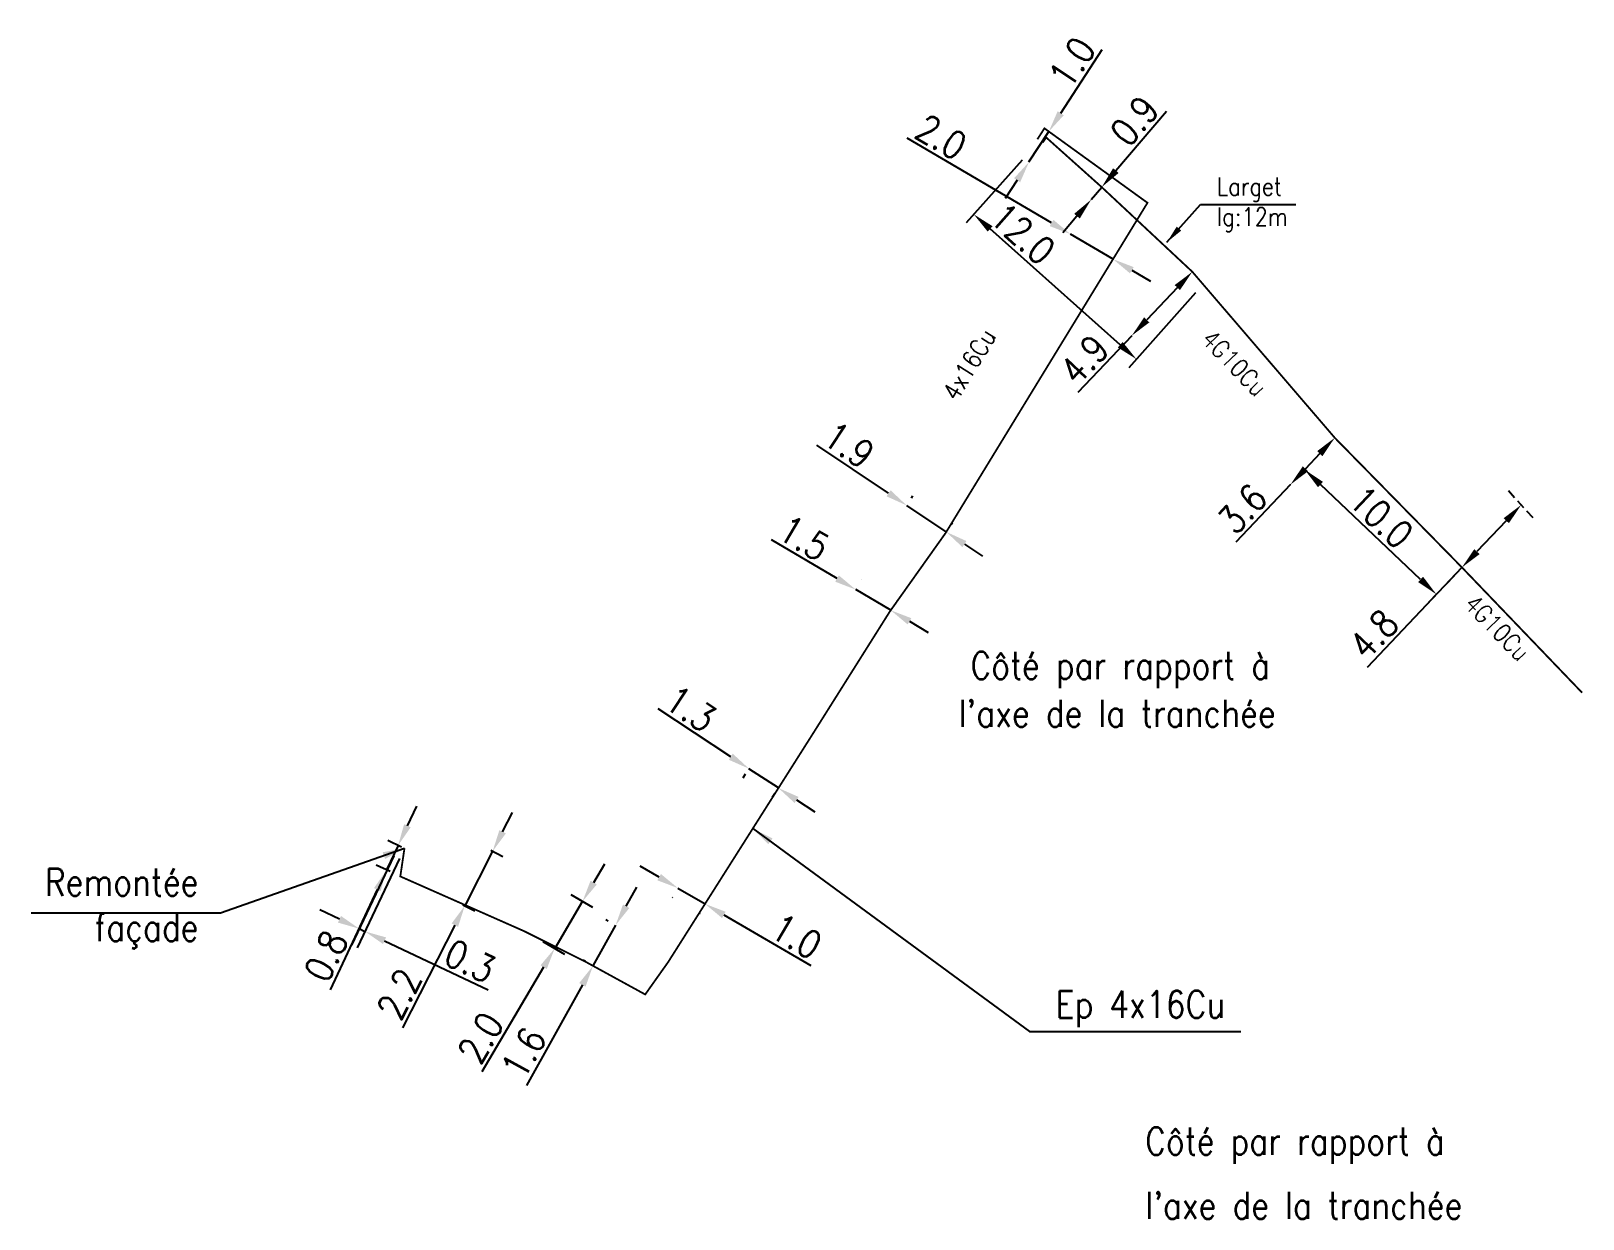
# Model space of a CAD drawing. Header units: millimetres. Extents: x 81122 to 82000, y 143040 to 144000.
# Drawn here: x 81914.5 to 82000.1, y 143476.5 to 143542 of the extents above; entities that cross this region are included whole.
import ezdxf

# ---------------------------------------------------------------- set-up
doc = ezdxf.new("R2010")
doc.units = ezdxf.units.MM
doc.header["$PDMODE"] = 34
doc.linetypes.add('DASHED', pattern=[0.75, 0.5, -0.25])
doc.linetypes.add('E_ST_Cu', pattern=[2000, 1000, 1000])
doc.layers.get('DEFPOINTS').update_dxf_attribs({"linetype": 'CONTINUOUS'})
doc.layers.add('E_100', color=3, linetype='CONTINUOUS')
doc.layers.add('E_420', color=7, linetype='CONTINUOUS')
doc.styles.get("Standard").update_dxf_attribs({"font": 'romans.shx', "width": 0.85})
doc.dimstyles.get("Standard").update_dxf_attribs({"dimtxt": 1.5, "dimasz": 1.2, "dimexe": 0.625, "dimexo": 0.625, "dimgap": 0.25, "dimtad": 1, "dimdec": 1, "dimzin": 0, "dimdsep": 46, "dimtxsty": 'Standard', "dimcen": -0.5, "dimadec": 0, "dimazin": 0, "dimtfac": 1, "dimtdec": 1, "dimtmove": 0, "dimatfit": 3, "dimfxl": 0, "dimtolj": 1, "dimtzin": 0, "dimarcsym": 0})

# ---------------------------------------------------------------- blocks, each defined once
blk = doc.blocks.new('*D19')
at = {"layer": 'DEFPOINTS', "color": 0, "linetype": 'Continuous', "transparency": 16777216}
for p in [(81971.804, 143530.821), (81971.804, 143530.821), (81974.156, 143529.436)]:
    blk.add_point(p, dxfattribs=at)
at = {"layer": 'E_100', "color": 0, "linetype": 'Continuous', "lineweight": -2, "transparency": 16777216}
for p, q in [((81970.77, 143531.429), (81962.816, 143536.111)), ((81974.156, 143529.436), (81971.804, 143530.821)), ((81975.191, 143528.828), (81976.225, 143528.219))]:
    blk.add_line(p, q, dxfattribs=at)
at = {"layer": 'E_100', "color": 0, "linetype": 'Continuous', "transparency": 16777216}
for points in [[(81970.872, 143531.602), (81970.669, 143531.257), (81971.804, 143530.821)], [(81975.292, 143529), (81975.089, 143528.655), (81974.156, 143529.436)]]:
    blk.add_solid(points, dxfattribs=at)
at = {"layer": 'E_100', "color": 0, "linetype": 'Continuous', "transparency": 16777216, "insert": (81964.69, 143536.168), "char_height": 1.5, "attachment_point": 5, "rotation": 329.52139}
blk.add_mtext('\\A1;2.0', dxfattribs=at)
blk = doc.blocks.new('*D20')
at = {"layer": 'DEFPOINTS', "color": 0, "linetype": 'Continuous', "transparency": 16777216}
for p in [(81970.619, 143536.471), (81969.526, 143534.791), (81969.526, 143534.791)]:
    blk.add_point(p, dxfattribs=at)
at = {"layer": 'E_100', "color": 0, "linetype": 'Continuous', "lineweight": -2, "transparency": 16777216}
for p, q in [((81971.273, 143537.476), (81973.558, 143540.988)), ((81969.526, 143534.791), (81970.619, 143536.471)), ((81968.872, 143533.785), (81968.217, 143532.779))]:
    blk.add_line(p, q, dxfattribs=at)
at = {"layer": 'E_100', "color": 0, "linetype": 'Continuous', "transparency": 16777216}
for points in [[(81971.105, 143537.586), (81971.441, 143537.367), (81970.619, 143536.471)], [(81968.704, 143533.894), (81969.039, 143533.676), (81969.526, 143534.791)]]:
    blk.add_solid(points, dxfattribs=at)
at = {"layer": 'E_100', "color": 0, "linetype": 'Continuous', "transparency": 16777216, "insert": (81971.904, 143540.28), "char_height": 1.5, "attachment_point": 5, "rotation": 56.95148}
blk.add_mtext('\\A1;1.0', dxfattribs=at)
blk = doc.blocks.new('*D21')
at = {"layer": 'DEFPOINTS', "color": 0, "linetype": 'Continuous', "transparency": 16777216}
for p in [(81950.182, 143494.776), (81950.198, 143494.803), (81951.692, 143493.932)]:
    blk.add_point(p, dxfattribs=at)
at = {"layer": 'E_100', "color": 0, "linetype": 'Continuous', "lineweight": -2, "transparency": 16777216}
for p, q in [((81949.146, 143495.38), (81948.109, 143495.985)), ((81950.182, 143494.776), (81951.676, 143493.905)), ((81949.884, 143494.263), (81949.867, 143494.236)), ((81951.377, 143493.392), (81951.361, 143493.365)), ((81952.712, 143493.3), (81957.502, 143490.506))]:
    blk.add_line(p, q, dxfattribs=at)
at = {"layer": 'E_100', "color": 0, "linetype": 'Continuous', "transparency": 16777216}
for points in [[(81949.247, 143495.553), (81949.045, 143495.207), (81950.182, 143494.776)], [(81952.813, 143493.473), (81952.612, 143493.127), (81951.676, 143493.905)]]:
    blk.add_solid(points, dxfattribs=at)
at = {"layer": 'E_100', "color": 0, "linetype": 'Continuous', "transparency": 16777216, "insert": (81956.715, 143492.123), "char_height": 1.5, "attachment_point": 5, "rotation": 329.74694}
blk.add_mtext('\\A1;1.0', dxfattribs=at)
blk = doc.blocks.new('*D22')
at = {"layer": 'DEFPOINTS', "color": 0, "linetype": 'Continuous', "transparency": 16777216}
for p in [(81954.098, 143501.356), (81954.238, 143501.57), (81955.858, 143500.506)]:
    blk.add_point(p, dxfattribs=at)
at = {"layer": 'E_100', "color": 0, "linetype": 'Continuous', "lineweight": -2, "transparency": 16777216}
for p, q in [((81953.095, 143502.015), (81949.086, 143504.648)), ((81955.718, 143500.293), (81954.098, 143501.356)), ((81953.895, 143501.047), (81953.755, 143500.834)), ((81955.515, 143499.984), (81955.375, 143499.771)), ((81956.721, 143499.634), (81957.724, 143498.976))]:
    blk.add_line(p, q, dxfattribs=at)
at = {"layer": 'E_100', "color": 0, "linetype": 'Continuous', "transparency": 16777216}
for points in [[(81953.205, 143502.182), (81952.985, 143501.848), (81954.098, 143501.356)], [(81956.831, 143499.801), (81956.611, 143499.467), (81955.718, 143500.293)]]:
    blk.add_solid(points, dxfattribs=at)
at = {"layer": 'E_100', "color": 0, "linetype": 'Continuous', "transparency": 16777216, "insert": (81950.884, 143504.663), "char_height": 1.5, "attachment_point": 5, "rotation": 326.70853}
blk.add_mtext('\\A1;1.3', dxfattribs=at)
blk = doc.blocks.new('*D23')
at = {"layer": 'DEFPOINTS', "color": 0, "linetype": 'Continuous', "transparency": 16777216}
for p in [(81959.981, 143511.219), (81959.984, 143511.224), (81961.905, 143510.084)]:
    blk.add_point(p, dxfattribs=at)
at = {"layer": 'E_100', "color": 0, "linetype": 'Continuous', "lineweight": -2, "transparency": 16777216}
for p, q in [((81958.95, 143511.834), (81955.343, 143513.963)), ((81960.299, 143511.757), (81960.301, 143511.762)), ((81961.908, 143510.088), (81959.984, 143511.224)), ((81962.223, 143510.622), (81962.225, 143510.626)), ((81962.941, 143509.478), (81963.974, 143508.868))]:
    blk.add_line(p, q, dxfattribs=at)
at = {"layer": 'E_100', "color": 0, "linetype": 'Continuous', "transparency": 16777216}
for points in [[(81959.052, 143512.006), (81958.849, 143511.662), (81959.984, 143511.224)], [(81963.043, 143509.65), (81962.839, 143509.306), (81961.908, 143510.088)]]:
    blk.add_solid(points, dxfattribs=at)
at = {"layer": 'E_100', "color": 0, "linetype": 'Continuous', "transparency": 16777216, "insert": (81957.138, 143514.065), "char_height": 1.5, "attachment_point": 5, "rotation": 329.44558}
blk.add_mtext('\\A1;1.5', dxfattribs=at)
blk = doc.blocks.new('*D24')
at = {"layer": 'DEFPOINTS', "color": 0, "linetype": 'Continuous', "transparency": 16777216}
for p in [(81962.712, 143515.755), (81962.786, 143515.865), (81964.895, 143514.294)]:
    blk.add_point(p, dxfattribs=at)
at = {"layer": 'E_100', "color": 0, "linetype": 'Continuous', "lineweight": -2, "transparency": 16777216}
for p, q in [((81961.789, 143516.533), (81957.828, 143519.184)), ((81963.06, 143516.274), (81963.134, 143516.385)), ((81964.969, 143514.404), (81962.786, 143515.865)), ((81965.242, 143514.813), (81965.316, 143514.924)), ((81965.966, 143513.737), (81966.963, 143513.069))]:
    blk.add_line(p, q, dxfattribs=at)
at = {"layer": 'E_100', "color": 0, "linetype": 'Continuous', "transparency": 16777216}
for points in [[(81961.9, 143516.699), (81961.677, 143516.367), (81962.786, 143515.865)], [(81966.077, 143513.903), (81965.855, 143513.57), (81964.969, 143514.404)]]:
    blk.add_solid(points, dxfattribs=at)
at = {"layer": 'E_100', "color": 0, "linetype": 'Continuous', "transparency": 16777216, "insert": (81959.601, 143519.201), "char_height": 1.5, "attachment_point": 5, "rotation": 326.20095}
blk.add_mtext('\\A1;1.9', dxfattribs=at)
blk = doc.blocks.new('*D25')
at = {"layer": 'DEFPOINTS', "color": 0, "linetype": 'Continuous', "transparency": 16777216}
for p in [(81946.747, 143492.73), (81946.879, 143492.656), (81945.635, 143490.42)]:
    blk.add_point(p, dxfattribs=at)
at = {"layer": 'E_100', "color": 0, "linetype": 'Continuous', "lineweight": -2, "transparency": 16777216}
for p, q in [((81947.33, 143493.778), (81947.914, 143494.827)), ((81946.333, 143492.96), (81946.201, 143493.034)), ((81946.747, 143492.73), (81945.502, 143490.494)), ((81945.088, 143490.724), (81944.956, 143490.798)), ((81944.918, 143489.445), (81941.832, 143483.903))]:
    blk.add_line(p, q, dxfattribs=at)
at = {"layer": 'E_100', "color": 0, "linetype": 'Continuous', "transparency": 16777216}
for points in [[(81947.156, 143493.875), (81947.505, 143493.681), (81946.747, 143492.73)], [(81944.743, 143489.543), (81945.093, 143489.348), (81945.502, 143490.494)]]:
    blk.add_solid(points, dxfattribs=at)
at = {"layer": 'E_100', "color": 0, "linetype": 'Continuous', "transparency": 16777216, "insert": (81941.686, 143485.696), "char_height": 1.5, "attachment_point": 5, "rotation": 60.89264}
blk.add_mtext('\\A1;1.6', dxfattribs=at)
blk = doc.blocks.new('*D26')
at = {"layer": 'DEFPOINTS', "color": 0, "linetype": 'Continuous', "transparency": 16777216}
for p in [(81934.791, 143497.121), (81935.108, 143496.97), (81932.933, 143492.392)]:
    blk.add_point(p, dxfattribs=at)
at = {"layer": 'E_100', "color": 0, "linetype": 'Continuous', "lineweight": -2, "transparency": 16777216}
for p, q in [((81934.522, 143496.556), (81932.187, 143491.64)), ((81934.839, 143496.406), (81932.504, 143491.489)), ((81931.532, 143493.058), (81930.448, 143493.573)), ((81932.616, 143492.543), (81932.933, 143492.392)), ((81934.017, 143491.877), (81939.728, 143489.164))]:
    blk.add_line(p, q, dxfattribs=at)
at = {"layer": 'E_100', "color": 0, "linetype": 'Continuous', "transparency": 16777216}
for points in [[(81931.618, 143493.239), (81931.446, 143492.877), (81932.616, 143492.543)], [(81934.102, 143492.058), (81933.931, 143491.697), (81932.933, 143492.392)]]:
    blk.add_solid(points, dxfattribs=at)
at = {"layer": 'E_100', "color": 0, "linetype": 'Continuous', "transparency": 16777216, "insert": (81938.725, 143490.748), "char_height": 1.5, "attachment_point": 5, "rotation": 334.58901}
blk.add_mtext('\\A1;0.3', dxfattribs=at)
blk = doc.blocks.new('*D27')
at = {"layer": 'DEFPOINTS', "color": 0, "linetype": 'Continuous', "transparency": 16777216}
for p in [(81934.764, 143497.128), (81935.522, 143496.771), (81934.886, 143495.42)]:
    blk.add_point(p, dxfattribs=at)
at = {"layer": 'E_100', "color": 0, "linetype": 'Continuous', "lineweight": -2, "transparency": 16777216}
for p, q in [((81935.276, 143498.214), (81935.787, 143499.299)), ((81934.764, 143497.128), (81934.127, 143495.777)), ((81934.957, 143497.037), (81934.199, 143497.395)), ((81934.32, 143495.686), (81933.562, 143496.044)), ((81933.616, 143494.692), (81931.015, 143489.172))]:
    blk.add_line(p, q, dxfattribs=at)
at = {"layer": 'E_100', "color": 0, "linetype": 'Continuous', "transparency": 16777216}
for points in [[(81935.095, 143498.299), (81935.457, 143498.129), (81934.764, 143497.128)], [(81933.435, 143494.777), (81933.797, 143494.606), (81934.127, 143495.777)]]:
    blk.add_solid(points, dxfattribs=at)
at = {"layer": 'E_100', "color": 0, "linetype": 'Continuous', "transparency": 16777216, "insert": (81930.786, 143491.033), "char_height": 1.5, "attachment_point": 5, "rotation": 64.76949}
blk.add_mtext('\\A1;0.8', dxfattribs=at)
blk = doc.blocks.new('*D28')
at = {"layer": 'DEFPOINTS', "color": 0, "linetype": 'Continuous', "transparency": 16777216}
for p in [(81939.308, 143497.148), (81939.973, 143496.808), (81937.772, 143494.144)]:
    blk.add_point(p, dxfattribs=at)
at = {"layer": 'E_100', "color": 0, "linetype": 'Continuous', "lineweight": -2, "transparency": 16777216}
for p, q in [((81940.52, 143497.877), (81941.066, 143498.945)), ((81939.973, 143496.808), (81938.437, 143493.804)), ((81939.865, 143496.864), (81940.53, 143496.524)), ((81938.328, 143493.859), (81938.993, 143493.519)), ((81937.89, 143492.736), (81934.998, 143487.08))]:
    blk.add_line(p, q, dxfattribs=at)
at = {"layer": 'E_100', "color": 0, "linetype": 'Continuous', "transparency": 16777216}
for points in [[(81940.342, 143497.968), (81940.698, 143497.786), (81939.973, 143496.808)], [(81937.712, 143492.827), (81938.068, 143492.644), (81938.437, 143493.804)]]:
    blk.add_solid(points, dxfattribs=at)
at = {"layer": 'E_100', "color": 0, "linetype": 'Continuous', "transparency": 16777216, "insert": (81934.829, 143488.947), "char_height": 1.5, "attachment_point": 5, "rotation": 62.91075}
blk.add_mtext('\\A1;2.2', dxfattribs=at)
blk = doc.blocks.new('*D29')
at = {"layer": 'DEFPOINTS', "color": 0, "linetype": 'Continuous', "transparency": 16777216}
for p in [(81943.745, 143494.751), (81944.929, 143494.05), (81942.208, 143492.154)]:
    blk.add_point(p, dxfattribs=at)
at = {"layer": 'E_100', "color": 0, "linetype": 'Continuous', "lineweight": -2, "transparency": 16777216}
for p, q in [((81945.54, 143495.083), (81946.151, 143496.116)), ((81944.929, 143494.05), (81943.393, 143491.453)), ((81944.283, 143494.433), (81945.467, 143493.732)), ((81942.746, 143491.836), (81943.931, 143491.135)), ((81942.782, 143490.42), (81939.371, 143484.655))]:
    blk.add_line(p, q, dxfattribs=at)
at = {"layer": 'E_100', "color": 0, "linetype": 'Continuous', "transparency": 16777216}
for points in [[(81945.368, 143495.185), (81945.713, 143494.981), (81944.929, 143494.05)], [(81942.61, 143490.522), (81942.954, 143490.319), (81943.393, 143491.453)]]:
    blk.add_solid(points, dxfattribs=at)
at = {"layer": 'E_100', "color": 0, "linetype": 'Continuous', "transparency": 16777216, "insert": (81939.317, 143486.529), "char_height": 1.5, "attachment_point": 5, "rotation": 59.38893}
blk.add_mtext('\\A1;2.0', dxfattribs=at)
blk = doc.blocks.new('*D117')
at = {"layer": 'DEFPOINTS', "color": 0, "linetype": 'Continuous', "transparency": 16777216}
for p in [(81986.375, 143519.592), (81983.934, 143517.015), (81983.934, 143517.015)]:
    blk.add_point(p, dxfattribs=at)
at = {"layer": 'E_100', "color": 0, "linetype": 'Continuous', "lineweight": -2, "transparency": 16777216}
for p, q in [((81985.55, 143518.721), (81984.759, 143517.886)), ((81983.934, 143517.015), (81980.927, 143513.841))]:
    blk.add_line(p, q, dxfattribs=at)
at = {"layer": 'E_100', "color": 0, "linetype": 'Continuous', "transparency": 16777216}
for points in [[(81985.405, 143518.858), (81985.695, 143518.583), (81986.375, 143519.592)], [(81984.614, 143518.023), (81984.904, 143517.748), (81983.934, 143517.015)]]:
    blk.add_solid(points, dxfattribs=at)
at = {"layer": 'E_100', "color": 0, "linetype": 'Continuous', "transparency": 16777216, "insert": (81981.292, 143515.68), "char_height": 1.5, "attachment_point": 5, "rotation": 46.54662}
blk.add_mtext('\\A1;3.6', dxfattribs=at)
blk = doc.blocks.new('*D118')
at = {"layer": 'DEFPOINTS', "color": 0, "linetype": 'Continuous', "transparency": 16777216}
for p in [(81978.525, 143528.741), (81975.19, 143525.22), (81975.19, 143525.22)]:
    blk.add_point(p, dxfattribs=at)
at = {"layer": 'E_100', "color": 0, "linetype": 'Continuous', "lineweight": -2, "transparency": 16777216}
for p, q in [((81977.7, 143527.869), (81976.015, 143526.091)), ((81975.19, 143525.22), (81972.225, 143522.09))]:
    blk.add_line(p, q, dxfattribs=at)
at = {"layer": 'E_100', "color": 0, "linetype": 'Continuous', "transparency": 16777216}
for points in [[(81977.555, 143528.007), (81977.845, 143527.732), (81978.525, 143528.741)], [(81975.87, 143526.228), (81976.16, 143525.953), (81975.19, 143525.22)]]:
    blk.add_solid(points, dxfattribs=at)
at = {"layer": 'E_100', "color": 0, "linetype": 'Continuous', "transparency": 16777216, "insert": (81972.569, 143523.907), "char_height": 1.5, "attachment_point": 5, "rotation": 46.54662}
blk.add_mtext('\\A1;4.9', dxfattribs=at)
blk = doc.blocks.new('*D119')
at = {"layer": 'DEFPOINTS', "color": 0, "linetype": 'Continuous', "transparency": 16777216}
for p in [(81973.534, 143533.404), (81972.95, 143532.719), (81972.95, 143532.719)]:
    blk.add_point(p, dxfattribs=at)
at = {"layer": 'E_100', "color": 0, "linetype": 'Continuous', "lineweight": -2, "transparency": 16777216}
for p, q in [((81974.313, 143534.317), (81977.11, 143537.597)), ((81972.95, 143532.719), (81973.534, 143533.404)), ((81972.171, 143531.806), (81971.393, 143530.893))]:
    blk.add_line(p, q, dxfattribs=at)
at = {"layer": 'E_100', "color": 0, "linetype": 'Continuous', "transparency": 16777216}
for points in [[(81974.161, 143534.447), (81974.465, 143534.187), (81973.534, 143533.404)], [(81972.019, 143531.936), (81972.324, 143531.676), (81972.95, 143532.719)]]:
    blk.add_solid(points, dxfattribs=at)
at = {"layer": 'E_100', "color": 0, "linetype": 'Continuous', "transparency": 16777216, "insert": (81975.34, 143537.062), "char_height": 1.5, "attachment_point": 5, "rotation": 49.54105}
blk.add_mtext('\\A1;0.9', dxfattribs=at)
blk = doc.blocks.new('*D120')
at = {"layer": 'DEFPOINTS', "color": 0, "linetype": 'Continuous', "ltscale": 0.09, "transparency": 16777216}
for p in [(81969.568, 143535.363), (81966.487, 143531.903), (81979.121, 143528.047)]:
    blk.add_point(p, dxfattribs=at)
at = {"layer": 'E_420', "color": 0, "linetype": 'Continuous', "lineweight": -2, "ltscale": 0.09, "transparency": 16777216}
for p, q in [((81969.152, 143534.896), (81966.071, 143531.436)), ((81974.552, 143524.721), (81967.383, 143531.105)), ((81978.705, 143527.58), (81975.033, 143523.456))]:
    blk.add_line(p, q, dxfattribs=at)
at = {"layer": 'E_420', "color": 0, "linetype": 'Continuous', "ltscale": 0.09, "transparency": 16777216}
for points in [[(81967.516, 143531.254), (81967.25, 143530.956), (81966.487, 143531.903)], [(81974.685, 143524.87), (81974.419, 143524.571), (81975.448, 143523.923)]]:
    blk.add_solid(points, dxfattribs=at)
at = {"layer": 'E_420', "color": 0, "linetype": 'Continuous', "ltscale": 0.09, "transparency": 16777216, "insert": (81969.179, 143530.844), "char_height": 1.5, "attachment_point": 5, "rotation": 318.31516}
blk.add_mtext('\\A1;12.0', dxfattribs=at)
blk = doc.blocks.new('*D121')
at = {"layer": 'DEFPOINTS', "color": 0, "linetype": 'Continuous', "transparency": 16777216}
for p in [(81984.716, 143517.841), (81985.046, 143518.189), (81993.382, 143512.448)]:
    blk.add_point(p, dxfattribs=at)
at = {"layer": 'E_100', "color": 0, "linetype": 'Continuous', "lineweight": -2, "transparency": 16777216}
for p, q in [((81984.616, 143517.735), (81984.287, 143517.387)), ((81991.105, 143511.788), (81985.588, 143517.015)), ((81992.953, 143511.994), (81991.546, 143510.509))]:
    blk.add_line(p, q, dxfattribs=at)
at = {"layer": 'E_100', "color": 0, "linetype": 'Continuous', "transparency": 16777216}
for points in [[(81985.725, 143517.16), (81985.45, 143516.87), (81984.716, 143517.841)], [(81991.242, 143511.933), (81990.967, 143511.643), (81991.976, 143510.963)]]:
    blk.add_solid(points, dxfattribs=at)
at = {"layer": 'E_100', "color": 0, "linetype": 'Continuous', "transparency": 16777216, "insert": (81988.929, 143515.227), "char_height": 1.5, "attachment_point": 5, "rotation": 316.54662}
blk.add_mtext('\\A1;10.0', dxfattribs=at)
blk = doc.blocks.new('*D122')
at = {"layer": 'DEFPOINTS', "color": 0, "linetype": 'Continuous', "transparency": 16777216}
for p in [(81996.649, 143515.896), (81996.649, 143515.896), (81993.382, 143512.448)]:
    blk.add_point(p, dxfattribs=at)
at = {"layer": 'E_100', "color": 0, "linetype": 'Continuous', "lineweight": -2, "transparency": 16777216}
for p, q in [((81995.824, 143515.025), (81994.208, 143513.319)), ((81993.382, 143512.448), (81988.151, 143506.926))]:
    blk.add_line(p, q, dxfattribs=at)
at = {"layer": 'E_100', "color": 0, "linetype": 'Continuous', "transparency": 16777216}
for points in [[(81995.679, 143515.162), (81995.969, 143514.887), (81996.649, 143515.896)], [(81994.063, 143513.456), (81994.353, 143513.181), (81993.382, 143512.448)]]:
    blk.add_solid(points, dxfattribs=at)
at = {"layer": 'E_100', "color": 0, "linetype": 'Continuous', "transparency": 16777216, "insert": (81988.516, 143508.765), "char_height": 1.5, "attachment_point": 5, "rotation": 46.54662}
blk.add_mtext('\\A1;4.8', dxfattribs=at)

msp = doc.modelspace()

# ---------------------------------------------------------------- linework, layer by layer
at = {"layer": 'E_100', "linetype": 'E_ST_Cu', "const_width": 0.1, "flags": 128}
msp.add_lwpolyline([(81969.989, 143536.043), (81970.377, 143536.645), (81976.055, 143532.542), (81964.931, 143514.344), (81961.857, 143510.017), (81957.632, 143503.306), (81949.646, 143490.704), (81948.379, 143488.916), (81945.175, 143490.672), (81941.714, 143492.401), (81934.886, 143495.42), (81935.113, 143496.966)], dxfattribs=at)
at = {"layer": 'E_100', "linetype": 'E_ST_Cu', "flags": 128}
msp.add_lwpolyline([(82000, 143505.548, 0.1, 0.1, 0), (81993.382, 143512.448, 0.1, 0.1, 0), (81986.375, 143519.592, 0.1, 0.1, 0), (81978.525, 143528.741, 0.1, 0.1, 0), (81973.534, 143533.404, 0.1, 0.1, 0), (81970.471, 143536.145, 0.1, 0.1, 0), (81970.288, 143535.862, 0, 0, 0)], format="xyseb", dxfattribs=at)
at = {"layer": 'E_100', "color": 7, "linetype": 'DASHED', "flags": 128}
msp.add_lwpolyline([(81995.946, 143516.681), (81997.352, 143515.111)], dxfattribs=at)

# ---------------------------------------------------------------- texts
at = {"layer": 'E_100', "linetype": 'Continuous', "width": 0.85}
for p in [(81978.956, 143524.946), (81993.437, 143510.352)]:
    msp.add_text('4G10Cu', height=1, rotation=314.13193, dxfattribs=at).set_placement(p)
for s, p in [('Côté par rapport à', (81966.299, 143506.293)), ("l'axe de la tranchée", (81965.638, 143503.659)), ('Côté par rapport à', (81975.925, 143480.083)), ("l'axe de la tranchée", (81975.925, 143476.543))]:
    msp.add_text(s, height=1.5, dxfattribs=at).set_placement(p)
at = {"layer": 'E_100', "linetype": 'Continuous', "insert": (81967.329, 143525.462), "char_height": 1, "attachment_point": 6, "rotation": 58.88866}
msp.add_mtext('\\A1;4x16Cu', dxfattribs=at)
at = {"layer": 'E_100', "linetype": 'Continuous', "char_height": 1.5}
for s, insert, attachment_point in [('\\A1;Remontée\\Pfaçade', (81923.766, 143493.645), 6), ('\\A1;Ep 4x16Cu', (81970.997, 143488.122), 4)]:
    msp.add_mtext(s, dxfattribs=dict(at, insert=insert, attachment_point=attachment_point))
at = {"layer": 'E_420', "linetype": 'Continuous', "ltscale": 0.1, "insert": (81979.886, 143530.941), "char_height": 1, "attachment_point": 7}
msp.add_mtext('\\A1;Larget\\Plg:12m', dxfattribs=at)

# ---------------------------------------------------------------- dimensions: what is measured, and where the dimension line sits
at = {"layer": 'E_100', "linetype": 'Continuous'}
for base, p1, p2, angle, text, override, picture, middle in [((81969.526, 143534.791), (81970.619, 143536.471), (81969.526, 143534.791), 236.95148, '1.0', {"dimatfit": 0}, '*D20', (81972.743, 143539.735)), ((81971.804, 143530.821), (81974.156, 143529.436), (81971.804, 143530.821), 149.52139, '2.0', {"dimatfit": 0}, '*D19', (81964.183, 143535.306)), ((81962.786, 143515.865), (81964.895, 143514.294), (81962.712, 143515.755), 146.20095, '1.9', {"dimatfit": 0}, '*D24', (81959.045, 143518.37)), ((81954.098, 143501.356), (81955.858, 143500.506), (81954.238, 143501.57), 146.70853, '1.3', {"dimatfit": 0}, '*D22', (81950.335, 143503.827)), ((81934.764, 143497.128), (81934.886, 143495.42), (81935.522, 143496.771), 64.76949, '0.8', {"dimatfit": 0}, '*D27', (81931.691, 143490.607)), ((81939.973, 143496.808), (81937.772, 143494.144), (81939.308, 143497.148), 62.91075, '2.2', {"dimatfit": 0}, '*D28', (81935.72, 143488.492)), ((81932.933, 143492.392), (81934.791, 143497.121), (81935.108, 143496.97), 334.58901, '0.3', {"dimexe": 1, "dimatfit": 0}, '*D26', (81938.295, 143489.845)), ((81944.929, 143494.05), (81942.208, 143492.154), (81943.745, 143494.751), 59.38893, '2.0', {"dimatfit": 0}, '*D29', (81940.178, 143486.019)), ((81950.182, 143494.776), (81951.692, 143493.932), (81950.198, 143494.803), 149.74694, '1.0', {"dimatfit": 0}, '*D21', (81956.211, 143491.259)), ((81946.747, 143492.73), (81945.635, 143490.42), (81946.879, 143492.656), 60.89264, '1.6', {"dimatfit": 0}, '*D25', (81942.56, 143485.209))]:
    dim = msp.add_linear_dim(base=base, p1=p1, p2=p2, angle=angle, text=text, dimstyle='Standard', override=override, dxfattribs=at)
    dim.commit()
    dim.dimension.update_dxf_attribs({"geometry": picture, "text_midpoint": middle, "dimtype": 161})
for base, p1, p2, angle, picture, middle in [((81972.95, 143532.719), (81973.534, 143533.404), (81972.95, 143532.719), 49.54105, '*D119', (81976.101, 143536.414)), ((81975.1898, 143525.21976), (81978.52546, 143528.74054), (81975.1898, 143525.21976), 46.54662, '*D118', (81973.29477, 143523.21955)), ((81984.716, 143517.841), (81993.382, 143512.448), (81985.046, 143518.189), 316.54662, '*D121', (81988.242, 143514.501)), ((81996.649, 143515.896), (81993.382, 143512.448), (81996.649, 143515.896), 226.54662, '*D122', (81989.242, 143508.077))]:
    dim = msp.add_linear_dim(base=base, p1=p1, p2=p2, angle=angle, dimstyle='Standard', dxfattribs=at)
    dim.commit()
    dim.dimension.update_dxf_attribs({"geometry": picture, "text_midpoint": middle, "dimtype": 160})
dim = msp.add_linear_dim(base=(81983.9338, 143517.0146), p1=(81986.3754, 143519.5917), p2=(81983.9338, 143517.0146), angle=46.54662, dimstyle='Standard', override={"dimscale": 1, "dimlfac": 1, "dimlunit": 2}, dxfattribs=at)
dim.commit()
dim.dimension.update_dxf_attribs({"geometry": '*D117', "text_midpoint": (81982.0179, 143514.9924), "dimtype": 160})
dim = msp.add_aligned_dim(p1=(81961.905, 143510.084), p2=(81959.981, 143511.219), distance=-0.005, text='1.5', dimstyle='Standard', override={"dimatfit": 0}, dxfattribs=at)
dim.commit()
dim.dimension.update_dxf_attribs({"geometry": '*D23', "text_midpoint": (81957.138, 143514.065)})
at = {"layer": 'E_420', "linetype": 'Continuous', "ltscale": 0.09}
dim = msp.add_linear_dim(base=(81966.487, 143531.903), p1=(81979.121, 143528.047), p2=(81969.568, 143535.363), angle=318.31516, dimstyle='Standard', dxfattribs=at)
dim.commit()
dim.dimension.update_dxf_attribs({"geometry": '*D120', "text_midpoint": (81968.514, 143530.098), "dimtype": 160})

# ---------------------------------------------------------------- leaders
at = {"layer": 'E_100', "linetype": 'Continuous', "annotation_type": 0, "has_hookline": 1, "hookline_direction": 0, "text_width": 10.2}
msp.add_leader([(81954.309, 143498.062), (81969.547, 143486.872), (81970.747, 143486.872)], dimstyle='Standard', override={"dimtad": 1, "dimtofl": 1}, dxfattribs=at)
at = {"layer": 'E_100', "linetype": 'Continuous', "annotation_type": 0, "has_hookline": 1, "hookline_direction": 1, "text_width": 8.986}
msp.add_leader([(81935.113, 143496.966), (81924.974, 143493.398), (81923.774, 143493.398)], dimstyle='Standard', dxfattribs=at)
at = {"layer": 'E_420', "linetype": 'Continuous', "ltscale": 0.1, "annotation_type": 0, "has_hookline": 1, "hookline_direction": 0, "text_width": 4.007}
msp.add_leader([(81977.125, 143530.367), (81978.969, 143532.456), (81979.969, 143532.456)], dimstyle='Standard', override={"dimasz": 1}, dxfattribs=at)

doc.saveas('drawing.dxf')
